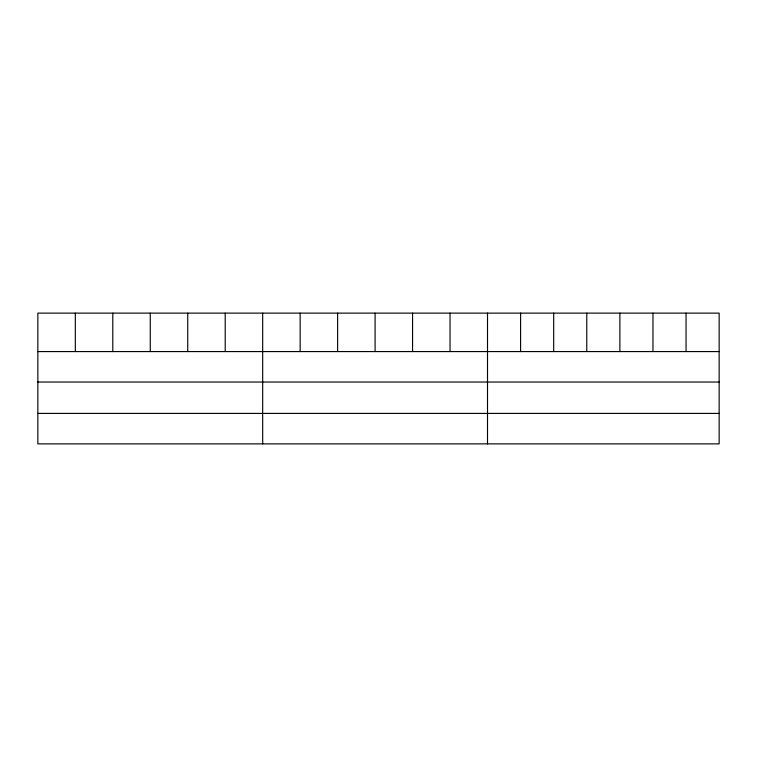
<?xml version="1.0" encoding="UTF-8"?>
<svg xmlns="http://www.w3.org/2000/svg" width="757" height="757" viewBox="0 0 757 757"><rect width="100%" height="100%" fill="white"/><g stroke="black" fill="none" stroke-linecap="round" stroke-linejoin="round"><path stroke-width="1.14" d="M719.15 382.039L719.15 313.124L37.85 313.124L37.85 443.876L719.15 443.876L719.15 382.039L37.85 382.039M37.85 351.579L719.15 351.579M37.85 413.417L719.15 413.417M686.06 313.124L686.06 351.579M652.969 313.124L652.969 351.579M619.879 313.124L619.879 351.579M586.779 313.124L586.779 351.579M553.689 313.124L553.689 351.579M520.598 313.124L520.598 351.579M487.508 313.124L487.508 443.876M450.037 313.124L450.037 351.579M412.565 313.124L412.565 351.579M375.094 313.124L375.094 351.579M337.622 313.124L337.622 351.579M300.151 313.124L300.151 351.579M262.679 313.124L262.679 443.876M225.208 313.124L225.208 351.579M187.736 313.124L187.736 351.579M150.265 313.124L150.265 351.579M112.793 313.124L112.793 351.579M75.322 313.124L75.322 351.579"/></g></svg>
